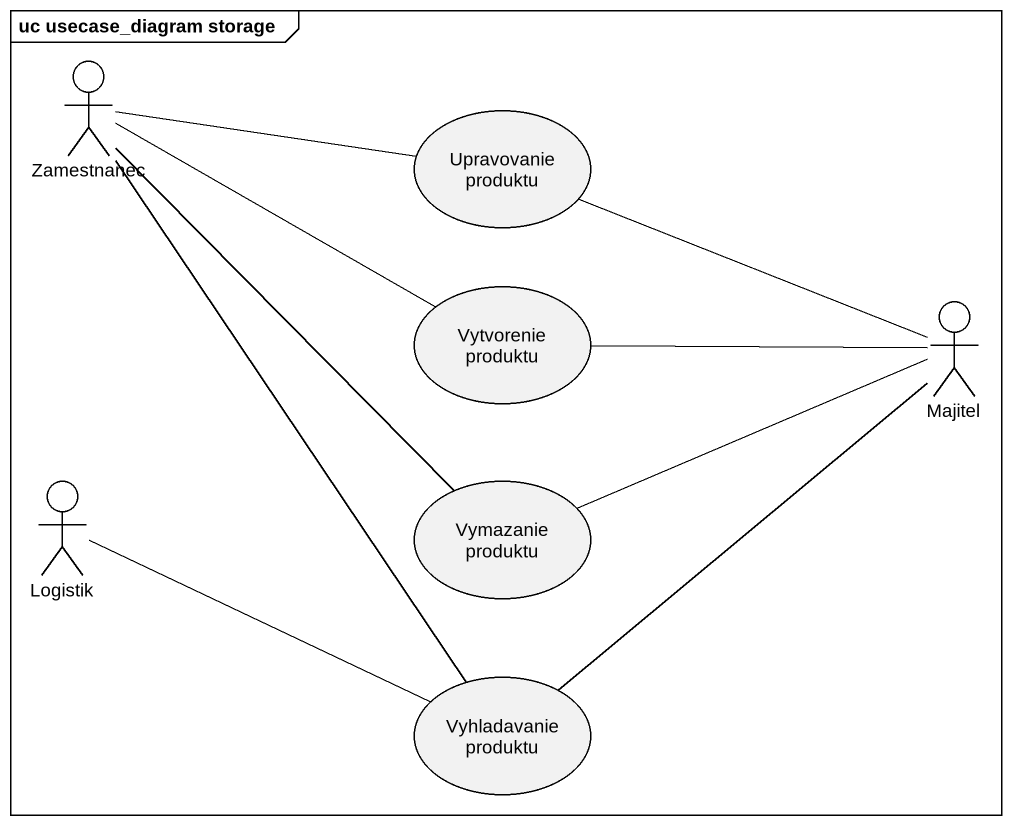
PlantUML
@startuml
mainframe uc usecase_diagram storage
actor Zamestnanec
usecase "Upravovanie produktu" as Upravovanie_produktu
usecase "Vytvorenie produktu" as Vytvorenie_produktu
actor Majitel
actor Logistik
usecase "Vymazanie produktu" as Vymazanie_produktu
usecase "Vyhladavanie produktu" as Vyhladavanie_produktu
Zamestnanec -right- Upravovanie_produktu
Zamestnanec -right- Vytvorenie_produktu
Zamestnanec -- Vymazanie_produktu
Zamestnanec -- Vyhladavanie_produktu
Majitel -left- Upravovanie_produktu
Majitel -left- Vytvorenie_produktu
Majitel -left- Vymazanie_produktu
Majitel -- Vyhladavanie_produktu
Logistik -right- Vyhladavanie_produktu
@enduml
